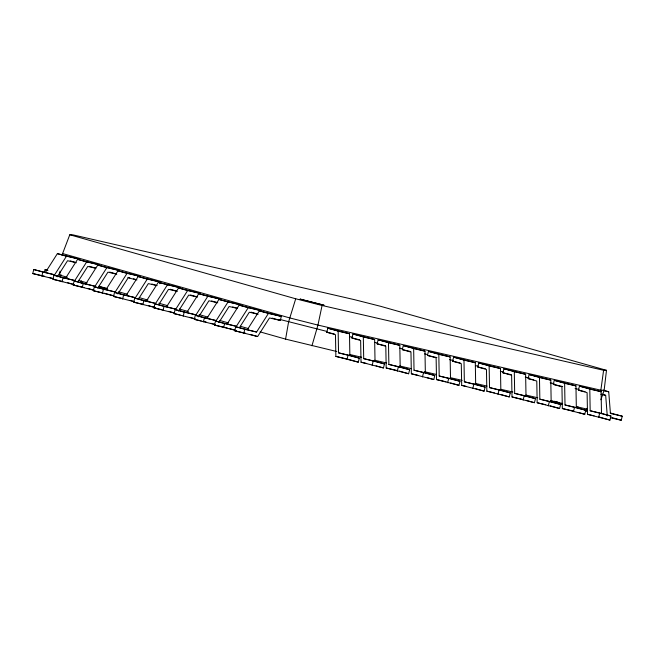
<?xml version="1.0" encoding="UTF-8"?>
<svg xmlns="http://www.w3.org/2000/svg" width="655" height="655" viewBox="0 0 655 655"><rect width="100%" height="100%" fill="white"/><g stroke="black" fill="none" stroke-linecap="round" stroke-linejoin="round"><path stroke-width="0.98" d="M67.514 277.311L59.654 275.084L60.039 271.186M600.872 399.763L604.139 390.29L606.489 370.321L380.547 306.294L354.191 299.605L72.672 234.801L69.782 234.76L62.004 255.114M606.489 370.321L603.599 370.28L600.627 391.854M336.817 351.522L285.588 339.11L288.585 321.916L295.716 298.786L322.072 305.484L603.599 370.28M322.072 305.484L317.945 325.085L311.944 345.799M53.702 278.858L32.75 273.553L33.765 269.516L54.627 274.805L66.474 256.203L79.37 259.175L57.386 253.632L45.539 272.226M41.838 276.123L42.853 272.095L33.765 269.516M44.458 272.095L45.064 269.68L46.955 270.114M73.892 284.581L52.949 279.276L53.956 275.239L74.817 280.528L86.665 261.926L99.56 264.898L77.577 259.355L65.729 277.949M62.029 281.846L63.044 277.818L53.956 275.239M94.091 290.304L73.139 284.999L74.154 280.962L95.016 286.251L106.863 267.649L119.759 270.621L97.775 265.078L85.928 283.672M80.328 282.649L81.376 280.856M82.227 287.57L83.242 283.541L74.154 280.962M114.281 296.027L93.337 290.722L94.345 286.685L115.206 291.974L127.054 273.372L139.949 276.344L117.966 270.802L106.118 289.395M102.426 293.293L103.433 289.264L94.345 286.685M134.48 301.75L113.528 296.445L114.543 292.408L135.405 297.697L147.252 279.096L160.147 282.068L159.738 283.68M122.616 299.016L123.631 294.987L114.543 292.408M160.147 282.068L138.164 276.525L126.317 295.118M155.661 307.694L133.726 302.168L134.733 298.131L155.595 303.421L167.443 284.819L180.338 287.791L158.354 282.248L146.507 300.841M142.815 304.739L143.822 300.71L134.733 298.131M158.338 282.313L167.426 284.884M174.869 313.196L153.917 307.891L154.932 303.854L175.794 309.144L187.641 290.542L200.536 293.514L178.553 287.971L166.706 306.565M163.005 310.462L164.02 306.434L154.932 303.854M195.067 318.919L174.115 313.614L175.122 309.578L195.984 314.867L207.832 296.265L198.743 293.694L186.896 312.288M183.203 316.185L184.211 312.157L175.122 309.578M198.735 293.751L220.735 299.237L207.832 296.265M215.258 324.643L194.306 319.337L195.321 315.301L216.183 320.59L228.03 301.988L218.942 299.417L207.095 318.011M203.394 321.908L204.409 317.88L195.321 315.301M218.926 299.474L240.925 304.96L228.03 301.988M236.439 330.587L214.504 325.06L215.511 321.024L236.373 326.313L248.22 307.711L239.14 305.14L227.285 323.734M223.592 327.631L224.599 323.603L215.511 321.024M259.331 310.863L281.314 316.406L280.299 320.434L269.492 317.945L257.628 336.539L234.695 330.783L235.71 326.747L256.572 332.036L268.419 313.434L259.331 310.863L247.484 329.457M243.783 333.354L244.798 329.326L235.71 326.747M326.796 332.241L327.811 328.204L349.483 333.747L349.86 355.452L359.308 358.129L358.301 362.158L335.868 356.402L335.466 334.697L326.796 332.241L334.345 333.976M359.308 358.129L338.537 352.84L338.16 331.143L327.811 328.204M351.956 338.029L352.971 334.001L374.644 339.536L375.028 361.241L384.477 363.918L383.462 367.946L361.028 362.199L360.635 340.485L351.956 338.029L359.505 339.765M346.978 359.554L347.985 355.518M384.477 363.918L363.705 358.637L363.32 336.932L352.971 334.001M377.124 343.826L378.131 339.789L399.804 345.332L400.189 367.029L409.637 369.707L408.622 373.743L386.196 367.987L385.795 346.282L377.124 343.826L385.615 345.774M372.138 365.343L373.154 361.314M409.637 369.707L388.865 364.426L388.481 342.721L378.131 339.789M402.285 349.614L403.3 345.586L424.972 351.121L425.349 372.826L434.805 375.503L433.79 379.532L411.356 373.784L410.963 352.071L402.285 349.614L410.775 351.571M397.298 371.139L398.314 367.103M434.805 375.503L414.026 370.222L413.649 348.517L403.3 345.586M424.956 351.186L413.632 348.583M427.445 355.411L428.46 351.375L450.132 356.918L450.517 378.615L459.966 381.292L458.95 385.328L436.525 379.572L436.124 357.867L427.445 355.411L436.885 357.581M422.467 376.928L423.474 372.9M459.966 381.292L439.194 376.011L438.809 354.306L428.46 351.375M452.613 361.2L453.628 357.163L475.301 362.706L475.677 384.411L485.126 387.089L484.119 391.117L461.685 385.361L461.284 363.656L452.613 361.2L460.162 362.935M447.627 382.716L448.642 378.688M485.126 387.089L464.354 381.799L463.977 360.103L453.628 357.163M477.773 366.988L478.789 362.96L500.461 368.503L500.846 390.2L510.294 392.877L509.279 396.914L486.845 391.158L486.452 369.453L477.773 366.988L485.322 368.732M472.795 388.513L473.802 384.477M510.294 392.877L489.522 387.596L489.138 365.891L478.789 362.96M500.445 368.56L489.121 365.957M502.942 372.785L503.949 368.749L525.629 374.292L526.006 395.997L535.454 398.674L534.439 402.702L512.014 396.946L511.612 375.241L502.942 372.785L511.432 374.742M497.956 394.302L498.971 390.274M535.454 398.674L514.683 393.385L514.298 371.688L503.949 368.749M528.102 378.574L529.117 374.545L550.789 380.08L551.166 401.785L560.623 404.462L559.607 408.499L537.174 402.743L536.781 381.03L528.102 378.574L533.768 379.875M523.116 400.099L524.131 396.062M560.623 404.462L539.843 399.182L539.466 377.476L529.117 374.545M550.773 380.146L539.45 377.542M553.27 384.37L554.277 380.334L575.95 385.877L576.334 407.574L585.783 410.259L584.768 414.287L562.342 408.532L561.941 386.827L553.27 384.37L562.702 386.54M548.284 405.887L549.299 401.859M557.921 403.03L562.465 404.315M585.783 410.259L565.011 404.97L564.626 383.265L554.277 380.334M578.431 390.159L579.446 386.131L601.118 391.665L601.495 413.37L610.943 416.048L609.936 420.076L587.502 414.328L587.101 392.615L578.431 390.159L585.038 391.682M573.444 411.684L574.46 407.647M610.943 416.048L590.171 410.767L589.795 389.062L579.446 386.131M598.613 417.472L599.62 413.444M610.362 417.734L621.235 420.24L622.25 416.203L610.206 412.953M57.296 276.778L67.547 260.723L76.389 262.753M78.027 281.65L87.745 266.438L95.605 268.247M97.685 288.225L107.936 272.161L116.778 274.199M117.884 293.948L128.134 277.884L136.977 279.922M138.614 298.819L148.325 283.607L157.167 285.645M158.813 304.542L168.523 289.33L177.366 291.369M178.463 311.117L188.714 295.053L197.556 297.092M198.661 316.84L208.912 300.776L217.755 302.815M218.852 322.563L229.103 306.499L236.963 308.308M239.591 327.435L249.301 312.222L258.144 314.261M59.654 275.084L61.578 275.108M604.139 390.29L601.036 390.249L317.945 325.085L289.592 317.888L62.405 253.501M600.799 394.285L603.124 394.318M127.889 277.352L129.854 277.802M239.14 305.14L261.124 310.683L248.22 307.711M268.419 313.434L281.314 316.406M603.779 390.626L608.724 391.764L610.435 413.485L622.25 416.203M338.144 331.201L349.483 333.747M363.304 336.998L374.644 339.536M388.472 342.786L399.804 345.332M438.793 354.371L450.132 356.918M463.961 360.16L475.301 362.706M514.29 371.745L525.629 374.292M564.61 383.331L575.95 385.877M589.778 389.127L601.118 391.665M602.715 394.646L605.67 395.325L607.267 416.023M326.902 331.414L279.734 319.411M349.827 336.686L352.816 337.374M374.742 342.426L377.738 343.114M399.665 348.157L402.653 348.845M424.587 353.897L427.576 354.584M449.502 359.628L453.489 360.553M475.424 365.596L478.412 366.284M500.338 371.336L503.335 372.024M525.261 377.067L529.248 377.984M550.184 382.807L554.171 383.724M575.098 388.538L579.085 389.455M42.853 272.095L54.627 274.805M63.044 277.818L74.817 280.528M81.269 282.862L86.051 283.926M107.436 288.855L99.011 286.603M83.242 283.541L95.016 286.251M103.433 289.264L115.206 291.974M32.75 273.553L44.614 276.279M123.631 294.987L135.405 297.697M52.949 279.276L62.831 281.552M143.822 300.71L155.595 303.421M73.139 284.999L84.012 287.496M164.02 306.434L175.794 309.144M93.337 290.722L102.229 292.769M104.21 293.219L113.536 295.708M184.211 312.157L195.984 314.867M113.528 296.445L122.428 298.492M204.409 317.88L216.183 320.59M133.726 302.168L143.609 304.444M224.599 323.603L236.373 326.313M153.917 307.891L161.826 309.709M244.798 329.326L256.572 332.036M174.115 313.614L180.043 314.973M349.745 354.502L361.683 357.245M374.619 360.225L386.556 362.976M399.485 365.948L411.422 368.7M424.358 371.672L436.296 374.423M450.222 377.632L462.16 380.375M475.088 383.355L487.025 386.098M500.952 389.307L512.89 392.05M525.826 395.031L537.763 397.781M550.699 400.754L562.637 403.505M576.564 406.706L587.502 409.228M550.765 400.794L558.674 402.612M194.306 319.337L201.224 320.925M203.206 321.384L206.169 322.063M558.911 403.259L561.875 403.938M338.537 352.84L349.86 355.452M363.705 358.637L375.028 361.241M388.865 364.426L400.189 367.029M414.026 370.222L425.349 372.826M439.194 376.011L450.517 378.615M464.354 381.799L475.677 384.411M489.522 387.596L500.846 390.2M514.683 393.385L526.006 395.997M539.843 399.182L551.166 401.785M565.011 404.97L576.334 407.574M590.171 410.767L601.495 413.37M214.504 325.06L227.351 328.016M585.038 410.349L587.011 410.8M234.695 330.783L245.568 333.28M335.868 356.402L346.249 358.793M361.028 362.199L366.694 363.5M386.196 367.987L397.519 370.591M411.356 373.784L417.964 375.299M436.525 379.572L445.957 381.742M461.685 385.361L466.401 386.45M486.845 391.158L494.394 392.894M512.014 396.946L522.395 399.337M537.174 402.743L545.664 404.692M562.342 408.532L573.665 411.135M587.502 414.328L594.11 415.843M69.782 234.76L295.716 298.786M603.271 390.216L608.724 391.764M602.944 394.556L605.67 395.325M57.386 253.632L66.458 256.269M77.577 259.355L86.648 261.992M97.775 265.078L106.847 267.715M117.966 270.802L127.037 273.438M138.164 276.525L147.236 279.161M178.553 287.971L187.625 290.607M70.175 260.886L74.719 262.18M89.465 266.356L95.826 268.157M109.655 272.079L116.017 273.88M133.489 278.834L136.215 279.603M151.862 284.041L155.497 285.064M170.243 289.248L176.604 291.049M190.433 294.971L196.795 296.772M211.54 300.948L216.993 302.495M232.64 306.933L237.184 308.218M251.021 312.14L257.382 313.941M272.12 318.117L280.299 320.434M554.294 401.261L558.838 402.555M612.147 417.661L621.235 420.24M585.333 410.775L587.199 411.332L586.921 408.335M598.826 416.932L609.936 420.076M578.291 412.453L584.768 414.287M550.347 405.871L559.607 408.499M527.038 400.606L534.439 402.702M500.952 394.547L509.279 396.914M475.784 388.759L484.119 391.117M450.624 382.962L458.95 385.328M427.306 377.698L433.79 379.532M45.064 269.68L47.913 270.482M399.37 371.123L408.622 373.743M78.322 280.373L87.156 282.878M98.946 286.219L106.806 288.446M118.596 291.786L127.438 294.291M139.22 297.632L148.063 300.137M158.87 303.2L167.713 305.705M179.495 309.045L188.337 311.551M199.145 314.613L207.987 317.118M219.777 320.459L228.611 322.964M240.401 326.305L248.261 328.532M260.051 331.872L285.588 339.11M376.06 365.85L383.462 367.946M348.116 359.276L358.301 362.158M49.313 277.507L52.949 278.539M67.694 282.714L74.056 284.516M87.885 288.437L94.246 290.239M130.091 300.399L133.726 301.431M148.472 305.607L155.743 307.67M168.671 311.33L173.207 312.615M189.77 317.315L195.223 318.854M210.877 323.292L215.421 324.577M229.25 328.499L234.703 330.046M250.357 334.484L257.628 336.539M577.907 406.747L578.062 408.712M300.768 299.237L300.023 299.13L324.078 305.23L300.768 299.237"/></g></svg>
